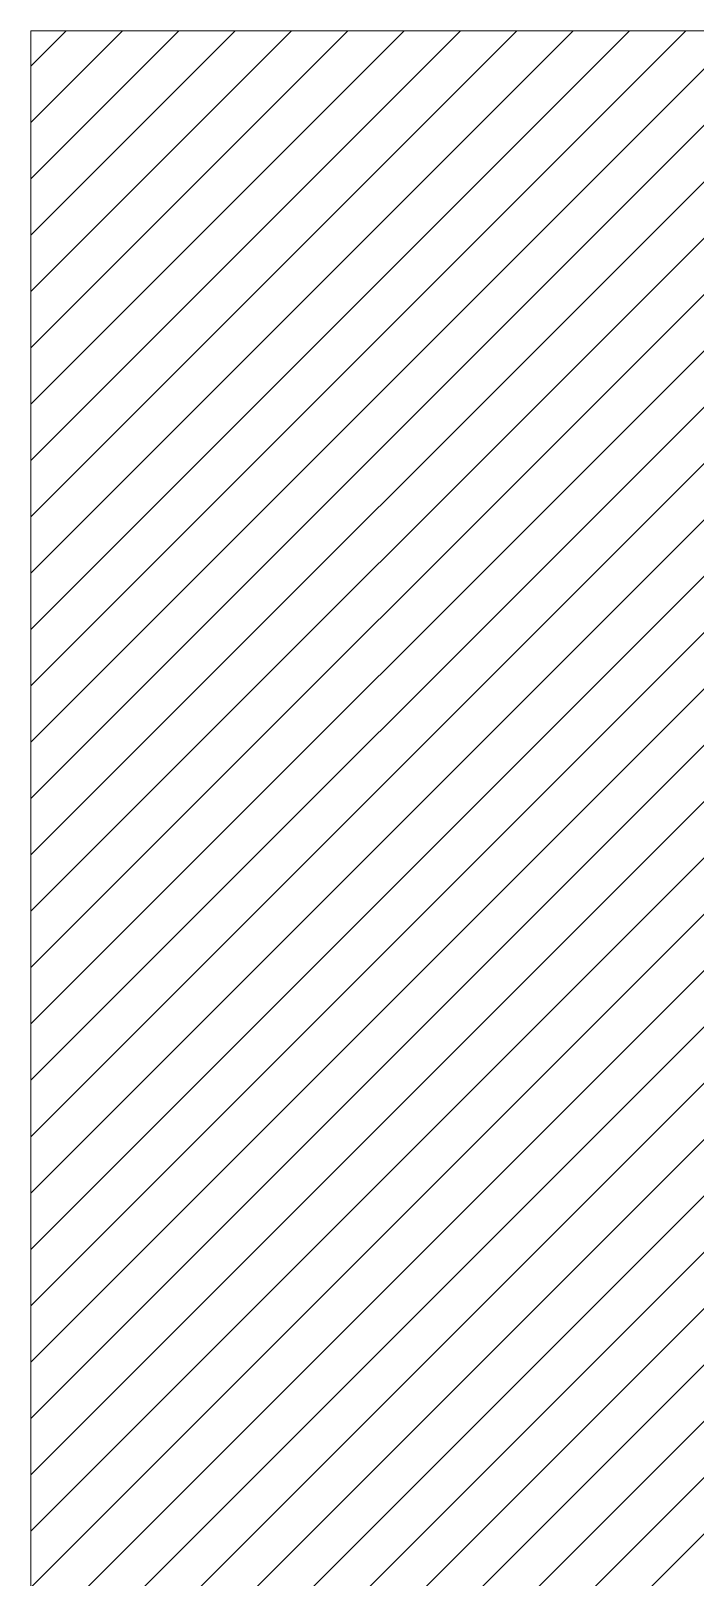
# Model space of a CAD drawing. Header units: feet. Extents: x 25261344 to 25389498, y 30010528 to 30074588.
# Drawn here: x 25355379.8 to 25355421.4, y 30072066.7 to 30072163.7 of the extents above; entities that cross this region are included whole.
import ezdxf

# ---------------------------------------------------------------- set-up
doc = ezdxf.new("R2010")
doc.units = ezdxf.units.FT
doc.header["$LTSCALE"] = 30
doc.header["$MEASUREMENT"] = 0
doc.layers.add('Floor Case', color=251, linetype='Continuous', lineweight=13)
doc.layers.add('Veranda', color=31, linetype='Continuous', lineweight=13)

msp = doc.modelspace()

# ---------------------------------------------------------------- hatches: boundary and pattern name
at = {"layer": 'Veranda', "ltscale": 0.04}
h = msp.add_hatch(dxfattribs=at)
h.set_pattern_fill('ANSI31', color=85, scale=20, angle=180.0000000020352)
h.set_pattern_definition([(225.0000000020351, (25039250.54692337, 30104812.70142928), (1.76776695302916, -1.767766952903578), [])])
h.paths.add_polyline_path([(25355379.75490621, 30072163.69916613), (25355491.75490615, 30072163.69916613), (25355491.75490615, 30071939.69916595), (25355379.75490621, 30071939.69916595)])

# ---------------------------------------------------------------- linework, layer by layer
at = {"layer": 'Floor Case', "ltscale": 0.04}
msp.add_lwpolyline([(25355379.75490621, 30072163.69916613), (25355491.75490615, 30072163.69916613), (25355491.75490615, 30071939.69916595), (25355379.75490621, 30071939.69916595)], close=True, dxfattribs=at)

doc.saveas('drawing.dxf')
